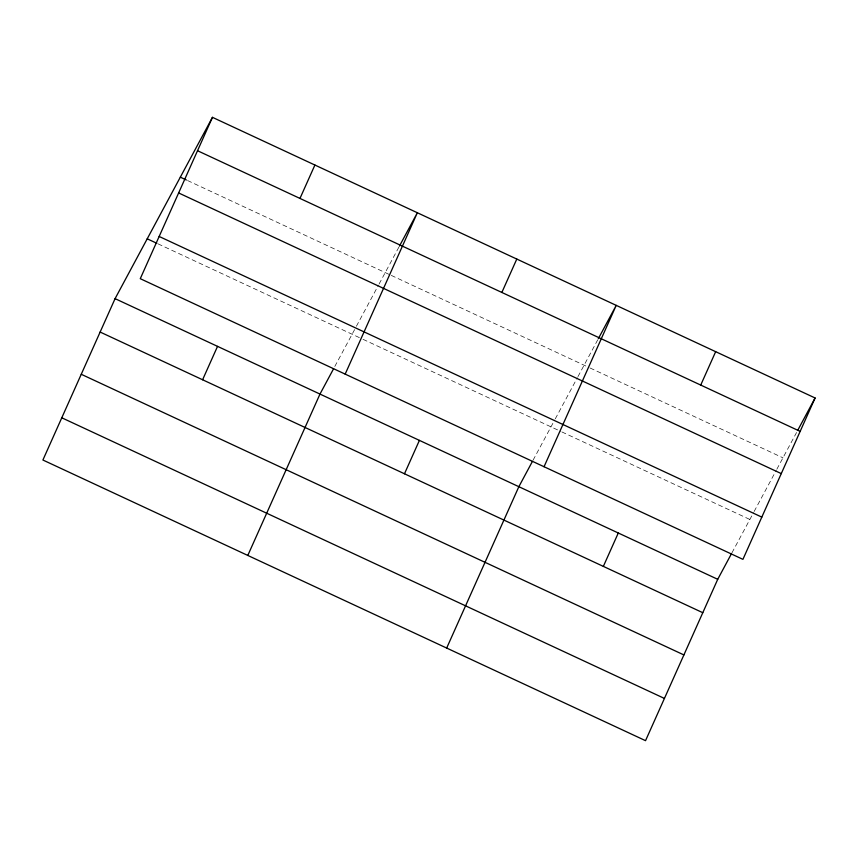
<?xml version="1.0" encoding="UTF-8"?>
<svg xmlns="http://www.w3.org/2000/svg" width="858" height="858" viewBox="0 0 858 858"><rect width="100%" height="100%" fill="white"/><g stroke="black" fill="none" stroke-linecap="round" stroke-linejoin="round"><path stroke-width="0.64" stroke-dasharray="4.29 3.22" d="M334.813 366.452L355.791 327.391M356.402 326.244L378.475 285.146M379.097 284.009L399.431 246.117M533.065 460.22L554.665 420.002M555.276 418.865L577.348 377.756M577.96 376.619L597.694 339.886M731.938 552.842L753.538 512.623M754.15 511.475L776.222 470.377M776.833 469.24L796.556 432.507M187.559 180.534L390.068 274.85M391.291 275.407L588.942 367.46M590.154 368.028L782.968 457.818M158.065 243.865L361.819 338.76M363.031 339.318L560.692 431.37M561.904 431.939L749.86 519.465"/><path stroke-width="1.29" d="M212.462 117.332L140.272 278.689L742.921 559.352L815.1 397.983L212.462 117.332L115.079 298.648L42.9 460.017L645.538 740.668L717.728 579.311L731.316 553.989M202.595 379.762L217.535 346.364M299.968 198.434L314.907 165.036M247.801 555.437L319.98 394.079L333.58 368.758M345.173 374.12L417.353 212.752L399.431 246.117M404.483 473.777L419.412 440.379M501.855 292.449L516.795 259.062M446.675 648.058L518.854 486.69L532.443 461.379M544.047 466.731L616.226 305.362L598.305 338.738M603.346 566.398L618.286 533M700.729 385.07L715.669 351.673M797.801 430.201L815.1 397.983M197.522 150.718L800.16 431.381M180.319 177.166L186.347 179.976M178.625 192.953L781.273 473.605M159.17 236.465L761.807 517.117M147.222 238.814L156.864 243.307M115.079 298.648L717.728 579.311M100.139 332.046L702.788 612.698M81.253 374.281L683.89 654.933M61.787 417.792L664.435 698.444"/></g></svg>
